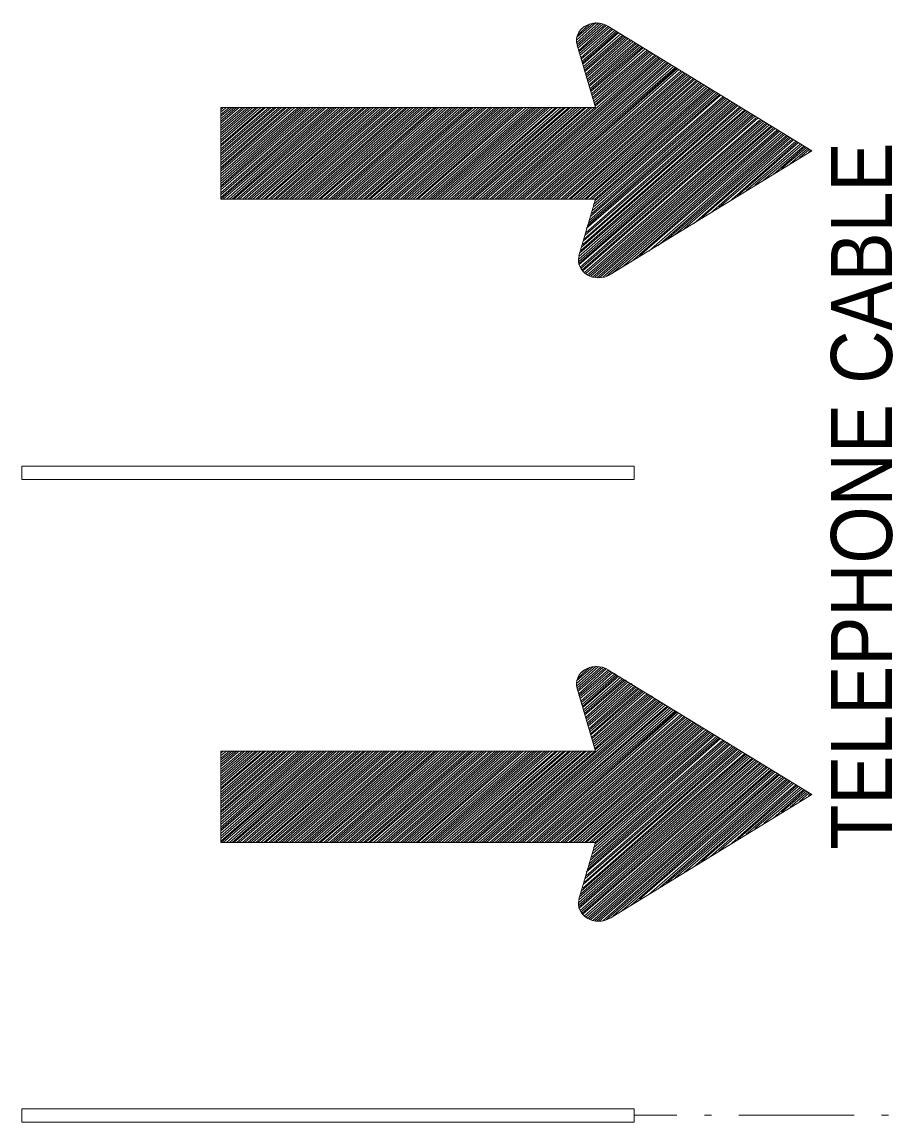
# Model space of a CAD drawing. Extents: x -431 to 1137, y -360 to 204.
# Drawn here: x 485.2 to 542.6, y -219.2 to -147.5 of the extents above; entities that cross this region are included whole.
import ezdxf

# ---------------------------------------------------------------- set-up
doc = ezdxf.new("R2010")
doc.units = 0
doc.header["$LTSCALE"] = 1.5
doc.linetypes.add('DOT_DASHED', pattern=[7.7, 5, -1.2, 0.3, -1.2])
doc.layers.add('1', color=7, linetype='Continuous', lineweight=13)

msp = doc.modelspace()

# ---------------------------------------------------------------- linework, layer by layer
at = {"layer": '1'}
for p, q in [((522.657, -147.567), (521.378, -148.728)), ((522.817, -147.606), (521.378, -148.9)), ((522.465, -147.606), (521.378, -148.547)), ((522.973, -147.649), (521.422, -149.003)), ((523.099, -147.677), (521.422, -149.142)), ((522.218, -147.677), (521.463, -148.376)), ((523.22, -147.716), (521.463, -149.245)), ((523.34, -147.743), (521.538, -149.393)), ((523.462, -147.821), (521.538, -149.488)), ((523.542, -147.886), (521.578, -149.598)), ((523.663, -147.958), (521.623, -149.703)), ((521.861, -147.854), (521.664, -148.023)), ((523.743, -147.997), (521.664, -149.878)), ((523.895, -148.063), (521.704, -149.945)), ((523.975, -148.134), (521.749, -150.083)), ((524.057, -148.2), (521.781, -150.186)), ((524.142, -148.233), (521.781, -150.291)), ((524.258, -148.311), (521.825, -150.44)), ((524.343, -148.415), (521.861, -150.577)), ((523.417, -147.821), (536.712, -155.943)), ((524.454, -148.442), (521.901, -150.682)), ((524.575, -148.48), (521.901, -150.787)), ((524.655, -148.547), (521.981, -150.924)), ((524.736, -148.618), (522.016, -151.028)), ((524.856, -148.695), (522.016, -151.167)), ((524.978, -148.728), (522.103, -151.27)), ((525.053, -148.827), (522.103, -151.408)), ((525.174, -148.9), (522.142, -151.513)), ((525.259, -148.937), (522.218, -151.622)), ((525.365, -149.003), (522.218, -151.728)), ((525.456, -149.041), (522.263, -151.865)), ((525.577, -149.108), (522.303, -151.97)), ((526.569, -149.741), (515.873, -159.091)), ((526.69, -149.807), (516.073, -159.091)), ((525.658, -149.179), (522.303, -152.074)), ((525.738, -149.213), (522.369, -152.211)), ((525.859, -149.284), (522.369, -152.322)), ((525.97, -149.393), (522.414, -152.454)), ((526.091, -149.421), (522.465, -152.559)), ((526.166, -149.488), (522.495, -152.707)), ((526.292, -149.52), (522.54, -152.806)), ((526.367, -149.598), (522.58, -152.95)), ((526.488, -149.703), (522.62, -153.016)), ((526.766, -149.878), (516.234, -159.091)), ((526.85, -149.917), (516.386, -159.091)), ((526.966, -149.984), (516.552, -159.091)), ((527.053, -150.049), (516.713, -159.091)), ((527.169, -150.115), (516.875, -159.091)), ((527.289, -150.186), (517.075, -159.091)), ((527.365, -150.225), (517.232, -159.091)), ((527.491, -150.291), (517.428, -159.091)), ((527.566, -150.362), (517.584, -159.091)), ((527.692, -150.44), (517.756, -159.091)), ((527.808, -150.5), (517.907, -159.091)), ((527.884, -150.539), (518.108, -159.091)), ((527.969, -150.577), (518.274, -159.091)), ((528.05, -150.644), (518.476, -159.091)), ((528.171, -150.748), (518.632, -159.091)), ((528.286, -150.787), (518.783, -159.091)), ((528.408, -150.852), (518.954, -159.091)), ((528.482, -150.924), (519.111, -159.091)), ((528.563, -150.991), (519.307, -159.091)), ((528.684, -151.056), (519.468, -159.091)), ((528.804, -151.1), (519.625, -159.091)), ((528.885, -151.167), (519.82, -159.091)), ((529.001, -151.232), (519.988, -159.091)), ((529.087, -151.27), (520.143, -159.091)), ((529.207, -151.343), (520.349, -159.091)), ((529.283, -151.408), (520.501, -159.091)), ((529.404, -151.486), (520.666, -159.091)), ((529.484, -151.551), (520.868, -159.091)), ((529.606, -151.585), (520.984, -159.091)), ((529.681, -151.661), (521.18, -159.091)), ((529.807, -151.728), (521.346, -159.091)), ((529.923, -151.798), (521.538, -159.091)), ((529.999, -151.865), (521.704, -159.091)), ((530.12, -151.898), (521.901, -159.091)), ((530.21, -151.97), (522.016, -159.091)), ((531.398, -152.707), (522.103, -160.83)), ((531.323, -152.63), (522.177, -160.632)), ((530.286, -152.035), (522.218, -159.091)), ((531.248, -152.559), (522.218, -160.45)), ((531.081, -152.531), (522.303, -160.208)), ((530.402, -152.074), (522.369, -159.091)), ((531.001, -152.454), (522.369, -160.032)), ((530.925, -152.427), (522.414, -159.823)), ((530.754, -152.322), (522.465, -159.607)), ((530.678, -152.278), (522.495, -159.431)), ((530.522, -152.146), (522.58, -159.091)), ((530.603, -152.211), (522.58, -159.195)), ((505.054, -153.12), (498.19, -159.091)), ((504.904, -153.12), (498.19, -158.986)), ((504.737, -153.12), (498.19, -158.811)), ((504.581, -153.12), (498.19, -158.667)), ((504.38, -153.12), (498.19, -158.49)), ((504.214, -153.12), (498.19, -158.321)), ((504.012, -153.12), (498.19, -158.215)), ((503.861, -153.12), (498.19, -158.078)), ((503.699, -153.12), (498.19, -157.907)), ((503.534, -153.12), (498.19, -157.764)), ((503.377, -153.12), (498.19, -157.594)), ((503.221, -153.12), (498.19, -157.445)), ((503.019, -153.12), (498.19, -157.269)), ((502.819, -153.12), (498.19, -157.138)), ((502.668, -153.12), (498.19, -157.032)), ((502.461, -153.12), (498.19, -156.851)), ((502.341, -153.12), (498.19, -156.719)), ((502.144, -153.12), (498.19, -156.543)), ((501.983, -153.12), (498.19, -156.399)), ((501.786, -153.12), (498.19, -156.223)), ((501.665, -153.12), (498.19, -156.086)), ((501.464, -153.12), (498.19, -155.943)), ((501.313, -153.12), (498.19, -155.81)), ((501.106, -153.12), (498.19, -155.635)), ((500.985, -153.12), (498.19, -155.525)), ((500.783, -153.12), (498.19, -155.354)), ((500.588, -153.12), (498.19, -155.217)), ((500.461, -153.12), (498.19, -155.041)), ((500.27, -153.12), (498.19, -154.897)), ((500.105, -153.12), (498.19, -154.76)), ((499.943, -153.12), (498.19, -154.589)), ((499.747, -153.12), (498.19, -154.451)), ((499.59, -153.12), (498.19, -154.303)), ((499.389, -153.12), (498.19, -154.127)), ((499.228, -153.12), (498.19, -153.994)), ((499.067, -153.12), (498.19, -153.852)), ((498.916, -153.12), (498.19, -153.675)), ((498.745, -153.12), (498.19, -153.571)), ((498.548, -153.12), (498.19, -153.405)), ((498.346, -153.12), (498.19, -153.257)), ((498.231, -153.12), (498.19, -153.12)), ((505.262, -153.12), (498.346, -159.091)), ((505.412, -153.12), (498.548, -159.091)), ((505.574, -153.12), (498.745, -159.091)), ((505.734, -153.12), (498.916, -159.091)), ((505.926, -153.12), (499.026, -159.091)), ((506.093, -153.12), (499.228, -159.091)), ((506.254, -153.12), (499.389, -159.091)), ((506.45, -153.12), (499.59, -159.091)), ((506.606, -153.12), (499.747, -159.091)), ((506.777, -153.12), (499.943, -159.091)), ((506.979, -153.12), (500.105, -159.091)), ((507.129, -153.12), (500.27, -159.091)), ((507.301, -153.12), (500.461, -159.091)), ((507.487, -153.12), (500.588, -159.091)), ((507.609, -153.12), (500.783, -159.091)), ((507.809, -153.12), (500.985, -159.091)), ((507.965, -153.12), (501.106, -159.091)), ((508.132, -153.12), (501.313, -159.091)), ((508.333, -153.12), (501.464, -159.091)), ((508.489, -153.12), (501.665, -159.091)), ((508.691, -153.12), (501.786, -159.091)), ((508.847, -153.12), (501.983, -159.091)), ((509.008, -153.12), (502.144, -159.091)), ((509.169, -153.12), (502.309, -159.091)), ((509.371, -153.12), (502.461, -159.091)), ((509.527, -153.12), (502.668, -159.091)), ((509.688, -153.12), (502.819, -159.091)), ((509.894, -153.12), (503.019, -159.091)), ((510.041, -153.12), (503.181, -159.091)), ((510.247, -153.12), (503.377, -159.091)), ((510.373, -153.12), (503.534, -159.091)), ((510.559, -153.12), (503.699, -159.091)), ((510.721, -153.12), (503.861, -159.091)), ((510.927, -153.12), (504.012, -159.091)), ((511.083, -153.12), (504.214, -159.091)), ((511.249, -153.12), (504.38, -159.091)), ((511.4, -153.12), (504.581, -159.091)), ((511.601, -153.12), (504.692, -159.091)), ((511.763, -153.12), (504.904, -159.091)), ((511.918, -153.12), (505.054, -159.091)), ((512.121, -153.12), (505.262, -159.091)), ((512.241, -153.12), (505.412, -159.091)), ((512.398, -153.12), (505.574, -159.091)), ((512.599, -153.12), (505.734, -159.091)), ((512.795, -153.12), (505.926, -159.091)), ((512.966, -153.12), (506.093, -159.091)), ((513.152, -153.12), (506.254, -159.091)), ((513.32, -153.12), (506.45, -159.091)), ((513.475, -153.12), (506.606, -159.091)), ((513.642, -153.12), (506.777, -159.091)), ((513.833, -153.12), (506.928, -159.091)), ((513.999, -153.12), (507.129, -159.091)), ((514.155, -153.12), (507.301, -159.091)), ((514.361, -153.12), (507.487, -159.091)), ((514.513, -153.12), (507.609, -159.091)), ((514.638, -153.12), (507.809, -159.091)), ((514.835, -153.12), (507.925, -159.091)), ((515.037, -153.12), (508.132, -159.091)), ((515.193, -153.12), (508.333, -159.091)), ((515.359, -153.12), (508.489, -159.091)), ((515.515, -153.12), (508.691, -159.091)), ((515.716, -153.12), (508.847, -159.091)), ((515.873, -153.12), (509.008, -159.091)), ((516.073, -153.12), (509.169, -159.091)), ((516.234, -153.12), (509.371, -159.091)), ((516.386, -153.12), (509.527, -159.091)), ((516.552, -153.12), (509.688, -159.091)), ((516.713, -153.12), (509.894, -159.091)), ((516.875, -153.12), (510.041, -159.091)), ((517.075, -153.12), (510.202, -159.091)), ((517.232, -153.12), (510.373, -159.091)), ((517.428, -153.12), (510.559, -159.091)), ((517.584, -153.12), (510.721, -159.091)), ((517.756, -153.12), (510.927, -159.091)), ((517.907, -153.12), (511.038, -159.091)), ((518.108, -153.12), (511.249, -159.091)), ((518.309, -153.12), (511.4, -159.091)), ((518.476, -153.12), (511.601, -159.091)), ((518.632, -153.12), (511.763, -159.091)), ((518.783, -153.12), (511.918, -159.091)), ((518.954, -153.12), (512.08, -159.091)), ((519.111, -153.12), (512.241, -159.091)), ((519.307, -153.12), (512.398, -159.091)), ((519.468, -153.12), (512.599, -159.091)), ((519.625, -153.12), (512.795, -159.091)), ((519.82, -153.12), (512.966, -159.091)), ((520.021, -153.12), (513.152, -159.091)), ((520.143, -153.12), (513.32, -159.091)), ((520.349, -153.12), (513.475, -159.091)), ((520.545, -153.12), (513.642, -159.091)), ((520.666, -153.12), (513.833, -159.091)), ((520.868, -153.12), (513.999, -159.091)), ((520.984, -153.12), (514.155, -159.091)), ((521.18, -153.12), (514.361, -159.091)), ((521.346, -153.12), (514.513, -159.091)), ((521.538, -153.12), (514.638, -159.091)), ((521.704, -153.12), (514.835, -159.091)), ((521.901, -153.12), (515.037, -159.091)), ((522.016, -153.12), (515.193, -159.091)), ((522.218, -153.12), (515.359, -159.091)), ((522.369, -153.12), (515.515, -159.091)), ((522.58, -153.12), (515.716, -159.091)), ((532.401, -153.329), (521.538, -162.827)), ((532.517, -153.368), (521.538, -162.998)), ((532.603, -153.433), (521.538, -163.142)), ((532.325, -153.295), (521.578, -162.614)), ((532.204, -153.192), (521.664, -162.437)), ((532.114, -153.12), (521.704, -162.227)), ((531.998, -153.087), (521.781, -162.052)), ((531.877, -153.016), (521.825, -161.809)), ((531.801, -152.95), (521.901, -161.671)), ((531.721, -152.883), (521.935, -161.43)), ((531.524, -152.774), (522.016, -161.006)), ((531.605, -152.84), (522.016, -161.254)), ((532.719, -153.5), (521.538, -163.273)), ((532.839, -153.571), (521.538, -163.377)), ((532.92, -153.61), (521.623, -163.52)), ((532.994, -153.675), (521.664, -163.619)), ((533.081, -153.78), (521.749, -163.703)), ((533.196, -153.819), (521.781, -163.763)), ((533.317, -153.929), (521.901, -163.873)), ((533.438, -153.929), (521.981, -163.934)), ((533.518, -153.994), (522.062, -164.044)), ((533.635, -154.066), (522.177, -164.076)), ((533.751, -154.127), (522.303, -164.115)), ((533.841, -154.171), (522.414, -164.182)), ((533.916, -154.275), (522.58, -164.182)), ((534.038, -154.341), (522.696, -164.22)), ((534.118, -154.375), (522.863, -164.22)), ((534.193, -154.451), (523.099, -164.182)), ((534.32, -154.479), (523.34, -164.115)), ((534.44, -154.589), (523.774, -163.873)), ((534.551, -154.623), (524.343, -163.52)), ((534.632, -154.655), (524.936, -163.174)), ((534.722, -154.76), (525.486, -162.789)), ((534.834, -154.836), (526.091, -162.475)), ((534.949, -154.865), (526.69, -162.129)), ((535.08, -154.936), (527.253, -161.738)), ((535.15, -154.975), (527.808, -161.391)), ((535.237, -155.041), (528.408, -161.006)), ((535.312, -155.112), (529.001, -160.692)), ((535.433, -155.178), (529.53, -160.307)), ((535.513, -155.244), (530.12, -159.994)), ((535.674, -155.315), (530.678, -159.607)), ((535.714, -155.394), (531.323, -159.261)), ((535.836, -155.42), (531.877, -158.881)), ((535.952, -155.497), (532.441, -158.535)), ((536.067, -155.563), (532.994, -158.183)), ((536.712, -155.943), (523.578, -164.01)), ((536.193, -155.635), (533.594, -157.83)), ((536.269, -155.673), (534.193, -157.484)), ((536.344, -155.739), (534.753, -157.098)), ((536.435, -155.81), (535.312, -156.785)), ((536.555, -155.849), (535.911, -156.399)), ((536.632, -155.91), (536.511, -156.047)), ((522.657, -189.522), (521.378, -190.667)), ((522.817, -189.55), (521.378, -190.839)), ((522.465, -189.55), (521.378, -190.496)), ((522.973, -189.589), (521.422, -190.943)), ((523.099, -189.622), (521.422, -191.091)), ((522.218, -189.622), (521.463, -190.316)), ((523.22, -189.655), (521.463, -191.191)), ((523.34, -189.688), (521.538, -191.333)), ((523.462, -189.765), (521.538, -191.438)), ((523.542, -189.831), (521.578, -191.538)), ((523.663, -189.897), (521.623, -191.641)), ((521.861, -189.787), (521.664, -189.969)), ((523.743, -189.935), (521.664, -191.818)), ((523.895, -190.002), (521.704, -191.889)), ((523.417, -189.765), (536.712, -197.893)), ((523.975, -190.068), (521.749, -192.032)), ((524.057, -190.144), (521.781, -192.136)), ((524.142, -190.183), (521.781, -192.235)), ((524.258, -190.248), (521.825, -192.379)), ((524.343, -190.354), (521.861, -192.511)), ((524.454, -190.392), (521.901, -192.621)), ((524.575, -190.42), (521.901, -192.726)), ((524.655, -190.496), (521.981, -192.864)), ((524.736, -190.562), (522.016, -192.973)), ((524.856, -190.629), (522.016, -193.111)), ((524.978, -190.667), (522.103, -193.221)), ((525.053, -190.772), (522.103, -193.353)), ((525.174, -190.839), (522.142, -193.452)), ((525.259, -190.877), (522.218, -193.562)), ((525.365, -190.943), (522.218, -193.672)), ((525.456, -190.981), (522.263, -193.798)), ((525.577, -191.053), (522.303, -193.914)), ((525.658, -191.119), (522.303, -194.013)), ((525.738, -191.157), (522.369, -194.156)), ((525.859, -191.223), (522.369, -194.261)), ((525.97, -191.333), (522.414, -194.404)), ((526.091, -191.366), (522.465, -194.509)), ((526.166, -191.438), (522.495, -194.646)), ((526.569, -191.68), (515.873, -201.03)), ((526.69, -191.751), (516.073, -201.03)), ((526.766, -191.818), (516.234, -201.03)), ((526.85, -191.851), (516.386, -201.03)), ((526.966, -191.927), (516.552, -201.03)), ((527.053, -191.994), (516.713, -201.03)), ((527.169, -192.059), (516.875, -201.03)), ((527.289, -192.136), (517.075, -201.03)), ((527.365, -192.164), (517.232, -201.03)), ((526.292, -191.471), (522.54, -194.756)), ((526.367, -191.538), (522.58, -194.889)), ((526.488, -191.641), (522.62, -194.959)), ((527.491, -192.235), (517.428, -201.03)), ((527.566, -192.313), (517.584, -201.03)), ((527.692, -192.379), (517.756, -201.03)), ((527.808, -192.45), (517.907, -201.03)), ((527.884, -192.489), (518.108, -201.03)), ((527.969, -192.511), (518.274, -201.03)), ((528.05, -192.583), (518.476, -201.03)), ((528.171, -192.687), (518.632, -201.03)), ((528.286, -192.726), (518.783, -201.03)), ((528.408, -192.797), (518.954, -201.03)), ((528.482, -192.864), (519.111, -201.03)), ((528.563, -192.935), (519.307, -201.03)), ((528.684, -193.006), (519.468, -201.03)), ((528.804, -193.04), (519.625, -201.03)), ((528.885, -193.111), (519.82, -201.03)), ((529.001, -193.181), (519.988, -201.03)), ((529.087, -193.221), (520.143, -201.03)), ((529.207, -193.282), (520.349, -201.03)), ((529.283, -193.353), (520.501, -201.03)), ((529.404, -193.431), (520.666, -201.03)), ((529.484, -193.496), (520.868, -201.03)), ((529.606, -193.534), (520.984, -201.03)), ((529.681, -193.601), (521.18, -201.03)), ((529.807, -193.672), (521.346, -201.03)), ((529.923, -193.738), (521.538, -201.03)), ((529.999, -193.798), (521.704, -201.03)), ((530.12, -193.843), (521.901, -201.03)), ((530.21, -193.914), (522.016, -201.03)), ((530.286, -193.981), (522.218, -201.03)), ((530.402, -194.013), (522.369, -201.03)), ((530.754, -194.261), (522.465, -201.558)), ((530.678, -194.234), (522.495, -201.377)), ((530.522, -194.085), (522.58, -201.03)), ((530.603, -194.156), (522.58, -201.135)), ((531.998, -195.026), (521.781, -204.001)), ((531.877, -194.959), (521.825, -203.748)), ((531.801, -194.889), (521.901, -203.606)), ((531.721, -194.823), (521.935, -203.374)), ((531.524, -194.718), (522.016, -202.955)), ((531.605, -194.784), (522.016, -203.198)), ((531.398, -194.646), (522.103, -202.78)), ((531.323, -194.576), (522.177, -202.565)), ((531.248, -194.509), (522.218, -202.395)), ((531.081, -194.47), (522.303, -202.153)), ((531.001, -194.404), (522.369, -201.972)), ((530.925, -194.365), (522.414, -201.761)), ((505.054, -195.065), (498.19, -201.03)), ((504.904, -195.065), (498.19, -200.93)), ((504.737, -195.065), (498.19, -200.755)), ((504.581, -195.065), (498.19, -200.612)), ((504.38, -195.065), (498.19, -200.436)), ((504.214, -195.065), (498.19, -200.259)), ((504.012, -195.065), (498.19, -200.16)), ((503.861, -195.065), (498.19, -200.017)), ((503.699, -195.065), (498.19, -199.846)), ((503.534, -195.065), (498.19, -199.709)), ((503.377, -195.065), (498.19, -199.533)), ((503.221, -195.065), (498.19, -199.39)), ((503.019, -195.065), (498.19, -199.213)), ((502.819, -195.065), (498.19, -199.076)), ((502.668, -195.065), (498.19, -198.971)), ((502.461, -195.065), (498.19, -198.796)), ((502.341, -195.065), (498.19, -198.663)), ((502.144, -195.065), (498.19, -198.482)), ((501.983, -195.065), (498.19, -198.345)), ((501.786, -195.065), (498.19, -198.169)), ((501.665, -195.065), (498.19, -198.031)), ((501.464, -195.065), (498.19, -197.893)), ((501.313, -195.065), (498.19, -197.75)), ((501.106, -195.065), (498.19, -197.579)), ((500.985, -195.065), (498.19, -197.469)), ((500.783, -195.065), (498.19, -197.292)), ((500.588, -195.065), (498.19, -197.161)), ((500.461, -195.065), (498.19, -196.985)), ((500.27, -195.065), (498.19, -196.848)), ((500.105, -195.065), (498.19, -196.704)), ((499.943, -195.065), (498.19, -196.523)), ((499.747, -195.065), (498.19, -196.391)), ((499.59, -195.065), (498.19, -196.248)), ((499.389, -195.065), (498.19, -196.072)), ((499.228, -195.065), (498.19, -195.94)), ((499.067, -195.065), (498.19, -195.796)), ((498.916, -195.065), (498.19, -195.626)), ((498.745, -195.065), (498.19, -195.521)), ((498.548, -195.065), (498.19, -195.345)), ((498.346, -195.065), (498.19, -195.202)), ((498.231, -195.065), (498.19, -195.065)), ((505.262, -195.065), (498.346, -201.03)), ((505.412, -195.065), (498.548, -201.03)), ((505.574, -195.065), (498.745, -201.03)), ((505.734, -195.065), (498.916, -201.03)), ((505.926, -195.065), (499.026, -201.03)), ((506.093, -195.065), (499.228, -201.03)), ((506.254, -195.065), (499.389, -201.03)), ((506.45, -195.065), (499.59, -201.03)), ((506.606, -195.065), (499.747, -201.03)), ((506.777, -195.065), (499.943, -201.03)), ((506.979, -195.065), (500.105, -201.03)), ((507.129, -195.065), (500.27, -201.03)), ((507.301, -195.065), (500.461, -201.03)), ((507.487, -195.065), (500.588, -201.03)), ((507.609, -195.065), (500.783, -201.03)), ((507.809, -195.065), (500.985, -201.03)), ((507.965, -195.065), (501.106, -201.03)), ((508.132, -195.065), (501.313, -201.03)), ((508.333, -195.065), (501.464, -201.03)), ((508.489, -195.065), (501.665, -201.03)), ((508.691, -195.065), (501.786, -201.03)), ((508.847, -195.065), (501.983, -201.03)), ((509.008, -195.065), (502.144, -201.03)), ((509.169, -195.065), (502.309, -201.03)), ((509.371, -195.065), (502.461, -201.03)), ((509.527, -195.065), (502.668, -201.03)), ((509.688, -195.065), (502.819, -201.03)), ((509.894, -195.065), (503.019, -201.03)), ((510.041, -195.065), (503.181, -201.03)), ((510.247, -195.065), (503.377, -201.03)), ((510.373, -195.065), (503.534, -201.03)), ((510.559, -195.065), (503.699, -201.03)), ((510.721, -195.065), (503.861, -201.03)), ((510.927, -195.065), (504.012, -201.03)), ((511.083, -195.065), (504.214, -201.03)), ((511.249, -195.065), (504.38, -201.03)), ((511.4, -195.065), (504.581, -201.03)), ((511.601, -195.065), (504.692, -201.03)), ((511.763, -195.065), (504.904, -201.03)), ((511.918, -195.065), (505.054, -201.03)), ((512.121, -195.065), (505.262, -201.03)), ((512.241, -195.065), (505.412, -201.03)), ((512.398, -195.065), (505.574, -201.03)), ((512.599, -195.065), (505.734, -201.03)), ((512.795, -195.065), (505.926, -201.03)), ((512.966, -195.065), (506.093, -201.03)), ((513.152, -195.065), (506.254, -201.03)), ((513.32, -195.065), (506.45, -201.03)), ((513.475, -195.065), (506.606, -201.03)), ((513.642, -195.065), (506.777, -201.03)), ((513.833, -195.065), (506.928, -201.03)), ((513.999, -195.065), (507.129, -201.03)), ((514.155, -195.065), (507.301, -201.03)), ((514.361, -195.065), (507.487, -201.03)), ((514.513, -195.065), (507.609, -201.03)), ((514.638, -195.065), (507.809, -201.03)), ((514.835, -195.065), (507.925, -201.03)), ((515.037, -195.065), (508.132, -201.03)), ((515.193, -195.065), (508.333, -201.03)), ((515.359, -195.065), (508.489, -201.03)), ((515.515, -195.065), (508.691, -201.03)), ((515.716, -195.065), (508.847, -201.03)), ((515.873, -195.065), (509.008, -201.03)), ((516.073, -195.065), (509.169, -201.03)), ((516.234, -195.065), (509.371, -201.03)), ((516.386, -195.065), (509.527, -201.03)), ((516.552, -195.065), (509.688, -201.03)), ((516.713, -195.065), (509.894, -201.03)), ((516.875, -195.065), (510.041, -201.03)), ((517.075, -195.065), (510.202, -201.03)), ((517.232, -195.065), (510.373, -201.03)), ((517.428, -195.065), (510.559, -201.03)), ((517.584, -195.065), (510.721, -201.03)), ((517.756, -195.065), (510.927, -201.03)), ((517.907, -195.065), (511.038, -201.03)), ((518.108, -195.065), (511.249, -201.03)), ((518.309, -195.065), (511.4, -201.03)), ((518.476, -195.065), (511.601, -201.03)), ((518.632, -195.065), (511.763, -201.03)), ((518.783, -195.065), (511.918, -201.03)), ((518.954, -195.065), (512.08, -201.03)), ((519.111, -195.065), (512.241, -201.03)), ((519.307, -195.065), (512.398, -201.03)), ((519.468, -195.065), (512.599, -201.03)), ((519.625, -195.065), (512.795, -201.03)), ((519.82, -195.065), (512.966, -201.03)), ((520.021, -195.065), (513.152, -201.03)), ((520.143, -195.065), (513.32, -201.03)), ((520.349, -195.065), (513.475, -201.03)), ((520.545, -195.065), (513.642, -201.03)), ((520.666, -195.065), (513.833, -201.03)), ((520.868, -195.065), (513.999, -201.03)), ((520.984, -195.065), (514.155, -201.03)), ((521.18, -195.065), (514.361, -201.03)), ((521.346, -195.065), (514.513, -201.03)), ((521.538, -195.065), (514.638, -201.03)), ((521.704, -195.065), (514.835, -201.03)), ((521.901, -195.065), (515.037, -201.03)), ((522.016, -195.065), (515.193, -201.03)), ((522.218, -195.065), (515.359, -201.03)), ((522.369, -195.065), (515.515, -201.03)), ((522.58, -195.065), (515.716, -201.03)), ((532.401, -195.28), (521.538, -204.767)), ((532.517, -195.306), (521.538, -204.942)), ((532.603, -195.379), (521.538, -205.08)), ((532.719, -195.449), (521.538, -205.223)), ((532.839, -195.521), (521.538, -205.322)), ((532.325, -195.235), (521.578, -204.558)), ((532.92, -195.549), (521.623, -205.465)), ((532.204, -195.136), (521.664, -204.381)), ((532.994, -195.626), (521.664, -205.57)), ((532.114, -195.065), (521.704, -204.172)), ((533.081, -195.725), (521.749, -205.641)), ((533.196, -195.764), (521.781, -205.707)), ((533.317, -195.863), (521.901, -205.812)), ((533.438, -195.863), (521.981, -205.883)), ((533.518, -195.94), (522.062, -205.988)), ((533.635, -196.006), (522.177, -206.015)), ((533.751, -196.072), (522.303, -206.055)), ((533.841, -196.109), (522.414, -206.125)), ((533.916, -196.215), (522.58, -206.125)), ((534.038, -196.292), (522.696, -206.164)), ((534.118, -196.324), (522.863, -206.164)), ((534.193, -196.391), (523.099, -206.125)), ((534.32, -196.425), (523.34, -206.055)), ((534.44, -196.523), (523.774, -205.812)), ((534.551, -196.567), (524.343, -205.465)), ((534.632, -196.6), (524.936, -205.119)), ((534.722, -196.704), (525.486, -204.728)), ((534.834, -196.77), (526.091, -204.415)), ((534.949, -196.809), (526.69, -204.068)), ((535.08, -196.88), (527.253, -203.682)), ((535.15, -196.919), (527.808, -203.335)), ((535.237, -196.985), (528.408, -202.955)), ((535.312, -197.051), (529.001, -202.632)), ((535.433, -197.123), (529.53, -202.257)), ((536.712, -197.893), (523.578, -205.95)), ((535.513, -197.194), (530.12, -201.938)), ((535.674, -197.266), (530.678, -201.558)), ((535.714, -197.332), (531.323, -201.212)), ((535.836, -197.365), (531.877, -200.82)), ((535.952, -197.442), (532.441, -200.475)), ((536.067, -197.508), (532.994, -200.123)), ((536.193, -197.579), (533.594, -199.775)), ((536.269, -197.613), (534.193, -199.429)), ((536.344, -197.684), (534.753, -199.038)), ((536.435, -197.75), (535.312, -198.729)), ((536.555, -197.789), (535.911, -198.345)), ((536.632, -197.855), (536.511, -197.993))]:
    msp.add_line(p, q, dxfattribs=at)
at = {"layer": '1', "linetype": 'DOT_DASHED'}
msp.add_line((562.572, -218.794), (525.133, -218.794), dxfattribs=at)
at = {"layer": '1'}
for points in [[(521.538, -162.789), (522.62, -159.091), (498.19, -159.091), (498.19, -153.12), (522.62, -153.12), (521.422, -149.041)], [(521.538, -204.728), (522.62, -201.03), (498.19, -201.03), (498.19, -195.065), (522.62, -195.065), (521.422, -190.981)]]:
    msp.add_lwpolyline(points, dxfattribs=at)
for points in [[(485.218, -177.371), (525.133, -177.371), (525.133, -176.503), (485.218, -176.503)], [(485.218, -219.245), (525.133, -219.245), (525.133, -218.376), (485.218, -218.376)]]:
    msp.add_lwpolyline(points, close=True, dxfattribs=at)
for centre, major_axis, start_param, end_param in [((522.679, -148.747), (1.302, 0), 0.959678, 3.398401), ((522.809, -163.08), (-1.302, 0), 6.030087, 8.46724), ((522.679, -190.69), (1.302, 0), 0.959678, 3.398401), ((522.809, -205.024), (-1.302, 0), 6.030087, 8.46724)]:
    msp.add_ellipse(centre, major_axis=major_axis, ratio=0.874198, start_param=start_param, end_param=end_param, dxfattribs=at)

# ---------------------------------------------------------------- texts
at = {"layer": '1', "width": 0.9}
msp.add_text('TELEPHONE CABLE', height=3.984, rotation=90, dxfattribs=at).set_placement((541.95, -201.492))

doc.saveas('drawing.dxf')
